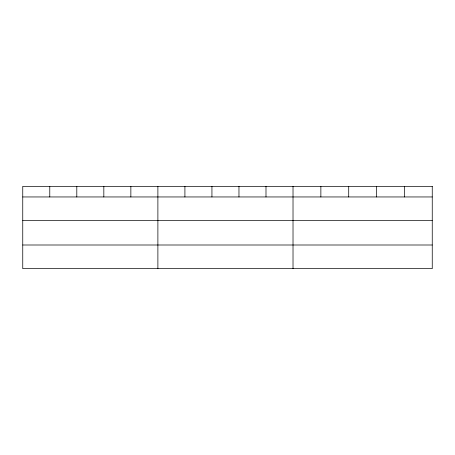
<?xml version="1.0" encoding="UTF-8"?>
<svg xmlns="http://www.w3.org/2000/svg" width="455" height="455" viewBox="0 0 455 455"><rect width="100%" height="100%" fill="white"/><g stroke="black" fill="none" stroke-linecap="round" stroke-linejoin="round"><path stroke-width="0.68" d="M22.75 196.952L432.25 196.952M22.75 220.618L432.25 220.618M22.75 245L432.25 245M404.404 186.34L404.404 196.952M376.558 186.34L376.558 196.952M348.712 186.34L348.712 196.952M320.866 186.34L320.866 196.952M293.02 186.34L293.02 268.66M265.993 186.34L265.993 196.952M238.966 186.34L238.966 196.952M211.939 186.34L211.939 196.952M184.912 186.34L184.912 196.952M157.885 186.34L157.885 268.66M130.858 186.34L130.858 196.952M103.831 186.34L103.831 196.952M76.804 186.34L76.804 196.952M49.777 186.34L49.777 196.952M432.25 186.34L22.75 186.34L22.75 268.66L432.25 268.66L432.25 186.34"/></g></svg>
